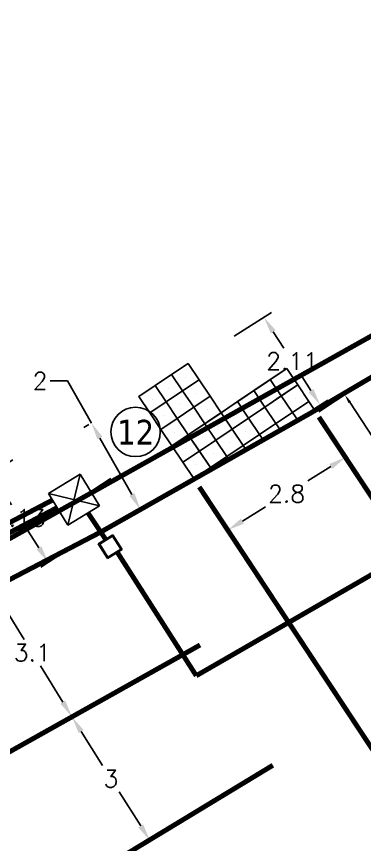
# Model space of a CAD drawing. Extents: x 375488 to 375825, y 165886 to 166087.
# Drawn here: x 375612.46 to 375619.5, y 165953.28 to 165970.04 of the extents above; entities that cross this region are included whole.
import ezdxf
from ezdxf.enums import TextEntityAlignment as Align

# ---------------------------------------------------------------- set-up
doc = ezdxf.new("R2010")
doc.units = 0
for name, pattern in [('1004', [6, 4, -2]), ('1055', [0.6, 0.1, -0.5]), ('DUCT1', [2, 1, -0.5, 0, -0.5])]:
    doc.linetypes.add(name, pattern=pattern)
doc.layers.get('0').update_dxf_attribs({"linetype": 'CONTINUOUS'})
for name, color, linetype in [('ducts', 3, 'CONTINUOUS'), ('ELEC LOOPS NEW', 1, 'CONTINUOUS'), ('NUMBERS', 7, 'CONTINUOUS'), ('Proposed Loop', 10, 'CONTINUOUS'), ('Rd Marks White new', 7, 'CONTINUOUS'), ('SETOUT DIMS', 1, 'CONTINUOUS'), ('SETOUT KERBS AND ISLAND', 170, 'CONTINUOUS'), ('SIGSnumbers', 7, 'CONTINUOUS'), ('Tactarea', 10, 'CONTINUOUS'), ('Tactpave', 10, 'CONTINUOUS')]:
    doc.layers.add(name, color=color, linetype=linetype)
doc.styles.add('KTS_tahoma', font='tahoma.ttf')
doc.styles.get("Standard").update_dxf_attribs({"font": 'romans.shx'})
doc.dimstyles.get("Standard").update_dxf_attribs({"dimtxt": 0.18, "dimasz": 0.18, "dimexe": 0.18, "dimexo": 0.0625, "dimgap": 0.09, "dimtad": 0, "dimtih": 1, "dimtoh": 1, "dimdec": 4, "dimzin": 0, "dimdsep": 46, "dimtxsty": 'Standard', "dimcen": 0.09, "dimadec": 0, "dimazin": 0, "dimtfac": 1, "dimtdec": 4, "dimtofl": 0, "dimtmove": 0, "dimatfit": 3, "dimfxl": 1, "dimtolj": 1, "dimtzin": 0, "dimarcsym": 0})

# ---------------------------------------------------------------- blocks, each defined once
blk = doc.blocks.new('JBOX9')
at = {"color": 0, "linetype": 'ByBlock'}
for p, q in [((0, 0.1000000000000014), (0, 0.3500000000000014)), ((0.1749999999999972, 0.1000000000000014), (-0.1749999999999972, 0.1000000000000014)), ((-0.1749999999999972, 0.1000000000000014), (-0.1749999999999972, -0.25)), ((0.1550000000000011, 0.0799999999999983), (-0.1549999999999869, 0.0800000000000054)), ((-0.1550000000000011, 0.0799999999999983), (-0.1549999999999869, -0.2299999999999898)), ((0.1550000000000011, -0.2299999999999898), (0.1550000000000011, 0.07999999999999119)), ((0.1749999999999972, -0.25), (0.1749999999999972, 0.1000000000000014)), ((-0.1749999999999972, -0.25), (0.1749999999999972, -0.25)), ((-0.1549999999999869, -0.2299999999999969), (0.1550000000000011, -0.2299999999999898))]:
    blk.add_line(p, q, dxfattribs=at)
blk = doc.blocks.new('TACTPBLK')
at = {"color": 0}
blk.add_line((0.5, 0.5), (0.5, 0.5), dxfattribs=at)
blk.add_lwpolyline([(0, 0), (1, 0), (1, 1), (0, 1)], close=True, dxfattribs=at)
blk = doc.blocks.new('JBOX8')
at = {"color": 0, "linetype": 'ByBlock'}
for p, q in [((0.375, 0.375), (-0.375, 0.375)), ((-0.375, 0.375), (-0.375, -0.375)), ((-0.375, 0.375), (0.375, -0.375)), ((0.375, 0.375), (-0.375, -0.375)), ((0.375, -0.375), (0.375, 0.375)), ((-0.375, -0.375), (0.375, -0.375))]:
    blk.add_line(p, q, dxfattribs=at)
blk = doc.blocks.new('poleno')
at = {"layer": 'NUMBERS'}
blk.add_circle((0, 0), 1, dxfattribs=at)
at = {"layer": 'NUMBERS', "style": 'KTS_tahoma'}
blk.add_attdef('NUMBER', text='', height=1, dxfattribs=at).set_placement((0, 0), align=Align.MIDDLE)
blk = doc.blocks.new('*D236')
at = {"layer": 'SETOUT DIMS', "color": 0, "lineweight": -2, "transparency": 16777216}
for p, q in [((375613.6319674409, 165955.8961683354), (375613.7313445945, 165955.9588616198)), ((375613.7658531856, 165955.5668040256), (375614.2016514075, 165954.8760061634)), ((375614.9718065668, 165953.6552083012), (375614.5360083449, 165954.3460061634)), ((375615.211412505, 165953.3925388596), (375615.3107896586, 165953.455232144))]:
    blk.add_line(p, q, dxfattribs=at)
at = {"layer": 'SETOUT DIMS', "color": 0, "transparency": 16777216}
for points in [[(375613.8151893315, 165955.5979283325), (375613.7165170396, 165955.5356797187), (375613.5791073442, 165955.8628209013)], [(375615.0211427127, 165953.6863326081), (375614.9224704208, 165953.6240839942), (375615.1585524082, 165953.3591914255)]]:
    blk.add_solid(points, dxfattribs=at)
at = {"layer": 'SETOUT DIMS', "color": 0, "transparency": 16777216, "insert": (375614.3688298762, 165954.6110061634), "char_height": 0.35, "attachment_point": 5}
blk.add_mtext('\\A1;3', dxfattribs=at)
blk = doc.blocks.new('*D237')
at = {"layer": 'SETOUT DIMS', "color": 0, "lineweight": -2, "transparency": 16777216}
for p, q in [((375611.9223087542, 165958.4290158497), (375611.8223112798, 165958.3673167531)), ((375612.1592831576, 165958.1639698732), (375612.6137962494, 165957.4273276247)), ((375613.3953228124, 165956.1606853763), (375612.9408097206, 165956.8973276247)), ((375613.5259171837, 165955.8300022231), (375613.4259197093, 165955.7683031265))]:
    blk.add_line(p, q, dxfattribs=at)
at = {"layer": 'SETOUT DIMS', "color": 0, "transparency": 16777216}
for points in [[(375612.2089272518, 165958.1946006044), (375612.1096390635, 165958.1333391419), (375611.9754987703, 165958.461834438)], [(375613.4449669066, 165956.1913161075), (375613.3456787183, 165956.130054645), (375613.5791071997, 165955.8628208114)]]:
    blk.add_solid(points, dxfattribs=at)
at = {"layer": 'SETOUT DIMS', "color": 0, "transparency": 16777216, "insert": (375612.777302985, 165957.1623276247), "char_height": 0.35, "attachment_point": 5}
blk.add_mtext('\\A1;3.1', dxfattribs=at)
blk = doc.blocks.new('*D246')
at = {"layer": 'SETOUT DIMS', "color": 0, "lineweight": -2, "transparency": 16777216}
for p, q in [((375613.4915113913, 165962.6612629517), (375613.1415113913, 165962.6612629517)), ((375613.9740823152, 165961.8099464791), (375613.4915113913, 165962.6612629517)), ((375613.9197104193, 165961.7791256306), (375613.8174908094, 165961.7211821828)), ((375614.7939332831, 165960.3636251211), (375614.1466795581, 165961.5054629956)), ((375614.9121586301, 165960.0283207891), (375614.8099390201, 165959.9703773413))]:
    blk.add_line(p, q, dxfattribs=at)
at = {"layer": 'SETOUT DIMS', "color": 0, "transparency": 16777216}
for points in [[(375614.1974268054, 165961.5342292027), (375614.0959323109, 165961.4766967884), (375613.9740823152, 165961.8099464791)], [(375614.8446805304, 165960.3923913283), (375614.7431860358, 165960.334858914), (375614.9665305259, 165960.0591416376)]]:
    blk.add_solid(points, dxfattribs=at)
at = {"layer": 'SETOUT DIMS', "color": 0, "transparency": 16777216, "insert": (375612.9348447247, 165962.6612629517), "char_height": 0.35, "attachment_point": 5}
blk.add_mtext('\\A1;2', dxfattribs=at)
blk = doc.blocks.new('*D212')
at = {"layer": 'SETOUT DIMS', "color": 0, "lineweight": -2, "transparency": 16777216}
for p, q in [((375619.0568149142, 165961.2114357366), (375619.2112568083, 165960.9617895945)), ((375618.8189110769, 165960.9307279306), (375618.353474676, 165960.6427888552)), ((375617.0313247775, 165959.8248497798), (375617.4967611782, 165960.1127888552)), ((375616.6739352994, 165959.73728341), (375616.8283771936, 165959.487637268))]:
    blk.add_line(p, q, dxfattribs=at)
at = {"layer": 'SETOUT DIMS', "color": 0, "transparency": 16777216}
for points in [[(375618.7882215622, 165960.9803357069), (375618.8496005915, 165960.8811201543), (375619.1165577346, 165961.1148650185)], [(375617.0006352629, 165959.8744575561), (375617.0620142922, 165959.7752420035), (375616.7336781198, 165959.6407126919)]]:
    blk.add_solid(points, dxfattribs=at)
at = {"layer": 'SETOUT DIMS', "color": 0, "transparency": 16777216, "insert": (375617.9251179272, 165960.3777888552), "char_height": 0.35, "attachment_point": 5}
blk.add_mtext('\\A1;2.8', dxfattribs=at)
blk = doc.blocks.new('*D252')
at = {"layer": 'SETOUT DIMS', "color": 0, "lineweight": -2, "transparency": 16777216}
for p, q in [((375612.3803542563, 165961.0634091585), (375611.7955162545, 165960.6877580912)), ((375612.1361180948, 165960.4905516351), (375612.3531369295, 165960.1526826055)), ((375612.9105834808, 165959.284813576), (375612.6935646463, 165959.6226826056)), ((375613.5331245968, 165959.2687013536), (375612.9482865949, 165958.8930502862))]:
    blk.add_line(p, q, dxfattribs=at)
at = {"layer": 'SETOUT DIMS', "color": 0, "transparency": 16777216}
for points in [[(375612.185198907, 165960.522077048), (375612.0870372827, 165960.4590262223), (375611.9469656177, 165960.785036508)], [(375612.959664293, 165959.3163389889), (375612.8615026687, 165959.2532881631), (375613.0997359581, 165958.9903287031)]]:
    blk.add_solid(points, dxfattribs=at)
at = {"layer": 'SETOUT DIMS', "color": 0, "transparency": 16777216, "insert": (375612.5233507878, 165959.8876826055), "char_height": 0.35, "attachment_point": 5}
blk.add_mtext('\\A1;2.13', dxfattribs=at)
blk = doc.blocks.new('*D256')
at = {"layer": 'SETOUT DIMS', "color": 0, "lineweight": -2, "transparency": 16777216}
for p, q in [((375616.8643673946, 165963.5654961679), (375617.6165418436, 165964.0486301931)), ((375617.6542449598, 165963.6568669036), (375617.8661863393, 165963.32690279)), ((375618.4185554397, 165962.4669386764), (375618.2066140602, 165962.79690279)), ((375618.0069828321, 165961.786598197), (375618.7591572811, 165962.2697322222))]:
    blk.add_line(p, q, dxfattribs=at)
at = {"layer": 'SETOUT DIMS', "color": 0, "transparency": 16777216}
for points in [[(375617.7033257717, 165963.6883923167), (375617.6051641477, 165963.6253414904), (375617.465092481, 165963.9513517754)], [(375618.4676362516, 165962.4984640896), (375618.3694746277, 165962.4354132633), (375618.6077079184, 165962.1724538046)]]:
    blk.add_solid(points, dxfattribs=at)
at = {"layer": 'SETOUT DIMS', "color": 0, "transparency": 16777216, "insert": (375618.0364001997, 165963.06190279), "char_height": 0.35, "attachment_point": 5}
blk.add_mtext('\\A1;2.11', dxfattribs=at)
blk = doc.blocks.new('*D369')
at = {"color": 0, "lineweight": -2, "transparency": 16777216}
for p, q in [((375618.5769606422, 165962.0351282567), (375619.2549834634, 165962.4785759928)), ((375619.2028660257, 165962.229409838), (375621.8353218498, 165958.2044369281)), ((375624.7032287236, 165953.819464018), (375622.0707728995, 165957.844436928)), ((375624.2743720572, 165953.3238988442), (375624.9523948784, 165953.7673465803))]:
    blk.add_line(p, q, dxfattribs=at)
at = {"color": 0, "transparency": 16777216}
for points in [[(375619.2279729918, 165962.2458305645), (375619.1777590596, 165962.2129891116), (375619.1043416672, 165962.3800516343)], [(375624.7283356897, 165953.8358847444), (375624.6781217575, 165953.8030432916), (375624.8017530821, 165953.6688222217)]]:
    blk.add_solid(points, dxfattribs=at)
at = {"color": 0, "transparency": 16777216, "insert": (375621.9530473747, 165958.024436928), "char_height": 0.18, "attachment_point": 5}
blk.add_mtext('\\A1;10.41', dxfattribs=at)

msp = doc.modelspace()

# ---------------------------------------------------------------- linework, layer by layer
at = {"layer": 'ducts', "linetype": 'DUCT1', "const_width": 0.1, "flags": 128}
for points in [[(375620.0718490481, 165963.8131513), (375607.1110607386, 165956.5531962514)], [(375613.9736586809, 165960.3912844956), (375614.3849714398, 165960.6620514393), (375614.3849714398, 165960.6620514393)], [(375605.3299381137, 165956.1216231585), (375613.1842691302, 165960.2499302924)], [(375605.4136843085, 165955.9622914791), (375613.2680153251, 165960.090598613)], [(375613.9043451548, 165959.9918840826), (375614.2618921995, 165959.4559710622)]]:
    msp.add_lwpolyline(points, dxfattribs=at)
at = {"layer": 'ELEC LOOPS NEW', "const_width": 0.1, "flags": 128}
for points in [[(375616.09643382, 165956.6954135115), (375623.0654673902, 165960.7113521527)], [(375614.4845143557, 165959.2151102424), (375616.09643382, 165956.6954135115)]]:
    msp.add_lwpolyline(points, dxfattribs=at)
at = {"layer": 'Proposed Loop', "const_width": 0.1, "flags": 128}
msp.add_lwpolyline([(375614.4845143557, 165959.2151102424), (375616.09643382, 165956.6954135115)], dxfattribs=at)
at = {"layer": 'Rd Marks White new', "linetype": '1055', "const_width": 0.1, "flags": 128}
for points in [[(375618.5787597895, 165961.9298273921), (375624.2068817616, 165953.4011448026)], [(375616.1573286057, 165960.5155556202), (375621.8508707285, 165951.887737304)]]:
    msp.add_lwpolyline(points, dxfattribs=at)
at = {"layer": 'Rd Marks White new', "linetype": '1004', "const_width": 0.1, "flags": 128}
for points in [[(375612.1887234449, 165955.0835530162), (375616.1734467149, 165957.3168691397)], [(375617.646777451, 165954.8829010725), (375613.5441291332, 165952.3970554769)]]:
    msp.add_lwpolyline(points, dxfattribs=at)
at = {"layer": 'SETOUT KERBS AND ISLAND', "const_width": 0.1, "flags": 128}
msp.add_lwpolyline([(375601.352820456, 165952.9768533111), (375609.9358807206, 165957.3970102966), (375614.1675937176, 165959.6062622368), (375618.4145165682, 165962.0136413574, 0.02475964095319773), (375626.7730219364, 165967.3147363365), (375632.2494317293, 165971.1808073223)], format="xyb", dxfattribs=at)
at = {"layer": 'Tactarea', "linetype": 'Continuous', "flags": 128}
msp.add_lwpolyline([(375617.9269689322, 165962.9121575058), (375618.1501994133, 165962.5802416205), (375617.1544517279, 165961.9105502367), (375617.377682209, 165961.5786343515), (375616.3819345236, 165960.9089429379), (375615.9354736209, 165961.5727747381)], close=True, dxfattribs=at)
at = {"layer": 'Tactpave', "linetype": 'Continuous', "flags": 128}
for points in [[(375618.3734298944, 165962.2483257353), (375618.4990162253, 165962.0615944564)], [(375618.0415139794, 165962.0250952542), (375618.1493802667, 165961.8647115529)], [(375617.709598124, 165961.8018648028), (375617.799744308, 165961.6678286493)], [(375617.377682209, 165961.5786343515), (375617.4501082897, 165961.4709457159)], [(375617.045766294, 165961.3554038703), (375617.100472331, 165961.2740628123)], [(375616.7138504386, 165961.132173419), (375616.7508363724, 165961.0771799088)], [(375616.3819345236, 165960.9089429379), (375616.4012004137, 165960.8802970052)]]:
    msp.add_lwpolyline(points, dxfattribs=at)

# ---------------------------------------------------------------- block references
at = {"layer": 'ducts'}
for name, p, rotation in [('JBOX8', (375613.6192144752, 165960.2571696937), 211.4051304880855), ('JBOX9', (375614.3149751425, 165959.3712231815), 32.06151117477085)]:
    msp.add_blockref(name, p, dxfattribs=dict(at, rotation=rotation))
at = {"layer": 'SIGSnumbers', "xscale": 0.5, "yscale": 0.5, "zscale": 0.5}
msp.add_blockref('poleno', (375614.8681424856, 165961.629445076), dxfattribs=at).add_auto_attribs({'NUMBER': '12'})
at = {"layer": 'Tactpave', "linetype": 'Continuous', "xscale": 0.3999999999999999, "yscale": 0.3999999999999999, "zscale": 0.3999999999999999, "rotation": 213.9228554128475}
for p in [(375615.9296140075, 165963.014983356), (375615.5976980925, 165962.7917528749), (375617.9269689322, 165962.9121575058), (375616.152844429, 165962.683067441), (375617.5950530767, 165962.6889270544), (375615.2657821774, 165962.5685224235), (375615.8209285736, 165962.4598369896), (375617.2631371617, 165962.4656966031), (375618.1501994133, 165962.5802416205), (375616.3760749102, 165962.3511515558), (375617.8182834983, 165962.3570111692), (375615.4890126586, 165962.2366065085), (375616.0441590548, 165962.1279211044), (375616.9312213063, 165962.2424661219), (375617.4863676429, 165962.133780688), (375616.5993053913, 165962.0192356706), (375615.7122431397, 165961.9046906233), (375616.2673894763, 165961.7960051894), (375617.1544517279, 165961.9105502367), (375616.8225358725, 165961.6873197556), (375615.9354736209, 165961.5727747381), (375616.4906199574, 165961.4640893042), (375616.1587040424, 165961.2408588529)]:
    msp.add_blockref('TACTPBLK', p, dxfattribs=at)

# ---------------------------------------------------------------- dimensions: what is measured, and where the dimension line sits
at = {"color": 1}
dim = msp.add_aligned_dim(p1=(375618.5246544629, 165962.00091841), p2=(375624.2220658778, 165953.2896889975), distance=0.6926609967971407, text='10.41', dimstyle='Standard', override={"dimzin": 1}, dxfattribs=at)
dim.commit()
dim.dimension.update_dxf_attribs({"geometry": '*D369', "text_midpoint": (375621.9530473747, 165958.024436928)})
at = {"layer": 'SETOUT DIMS', "color": 190}
for p1, p2, distance, text, picture, middle in [((375616.8117808104, 165963.5317189395), (375617.9543962479, 165961.7528209686), 0.7764714134002143, '2.11', '*D256', (375618.0364001997, 165963.06190279)), ((375612.4329408407, 165961.0971863866), (375613.5857111812, 165959.3024785817), -0.5775893560295513, '2.13', '*D252', (375612.5233507878, 165959.8876826055))]:
    dim = msp.add_aligned_dim(p1=p1, p2=p2, distance=distance, text=text, dimstyle='Standard', override={"dimtxt": 0.35, "dimasz": 0.35, "dimdec": 1, "dimzin": 8}, dxfattribs=at)
    dim.commit()
    dim.dimension.update_dxf_attribs({"geometry": picture, "text_midpoint": middle})
at = {"layer": 'SETOUT DIMS'}
dim = msp.add_linear_dim(base=(375614.9665305259, 165960.0591416376), p1=(375613.9740824699, 165961.8099465668), p2=(375614.9665306807, 165960.0591417253), angle=299.54684380503414, dimstyle='Standard', override={"dimtxt": 0.35, "dimasz": 0.35, "dimdec": 1, "dimzin": 8}, dxfattribs=at)
dim.commit()
dim.dimension.update_dxf_attribs({"geometry": '*D246', "text_midpoint": (375612.9348447247, 165962.6612629517), "dimtype": 161})
for p1, p2, distance, picture, middle in [((375616.6410536766, 165959.7904345989), (375619.0239332914, 165961.2645869255), -0.1760566298798878, '*D212', (375617.9251179272, 165960.3777888552)), ((375613.5791072845, 165955.8628208637), (375611.9754988551, 165958.4618344903), 9.963803505219124e-08, '*D237', (375612.777302985, 165957.1623276247)), ((375613.5791072845, 165955.8628208637), (375615.1585523486, 165953.3591913879), 7.047435903540622e-08, '*D236', (375614.3688298762, 165954.6110061634))]:
    dim = msp.add_aligned_dim(p1=p1, p2=p2, distance=distance, dimstyle='Standard', override={"dimtxt": 0.35, "dimasz": 0.35, "dimdec": 1, "dimzin": 8}, dxfattribs=at)
    dim.commit()
    dim.dimension.update_dxf_attribs({"geometry": picture, "text_midpoint": middle})

doc.saveas('drawing.dxf')
